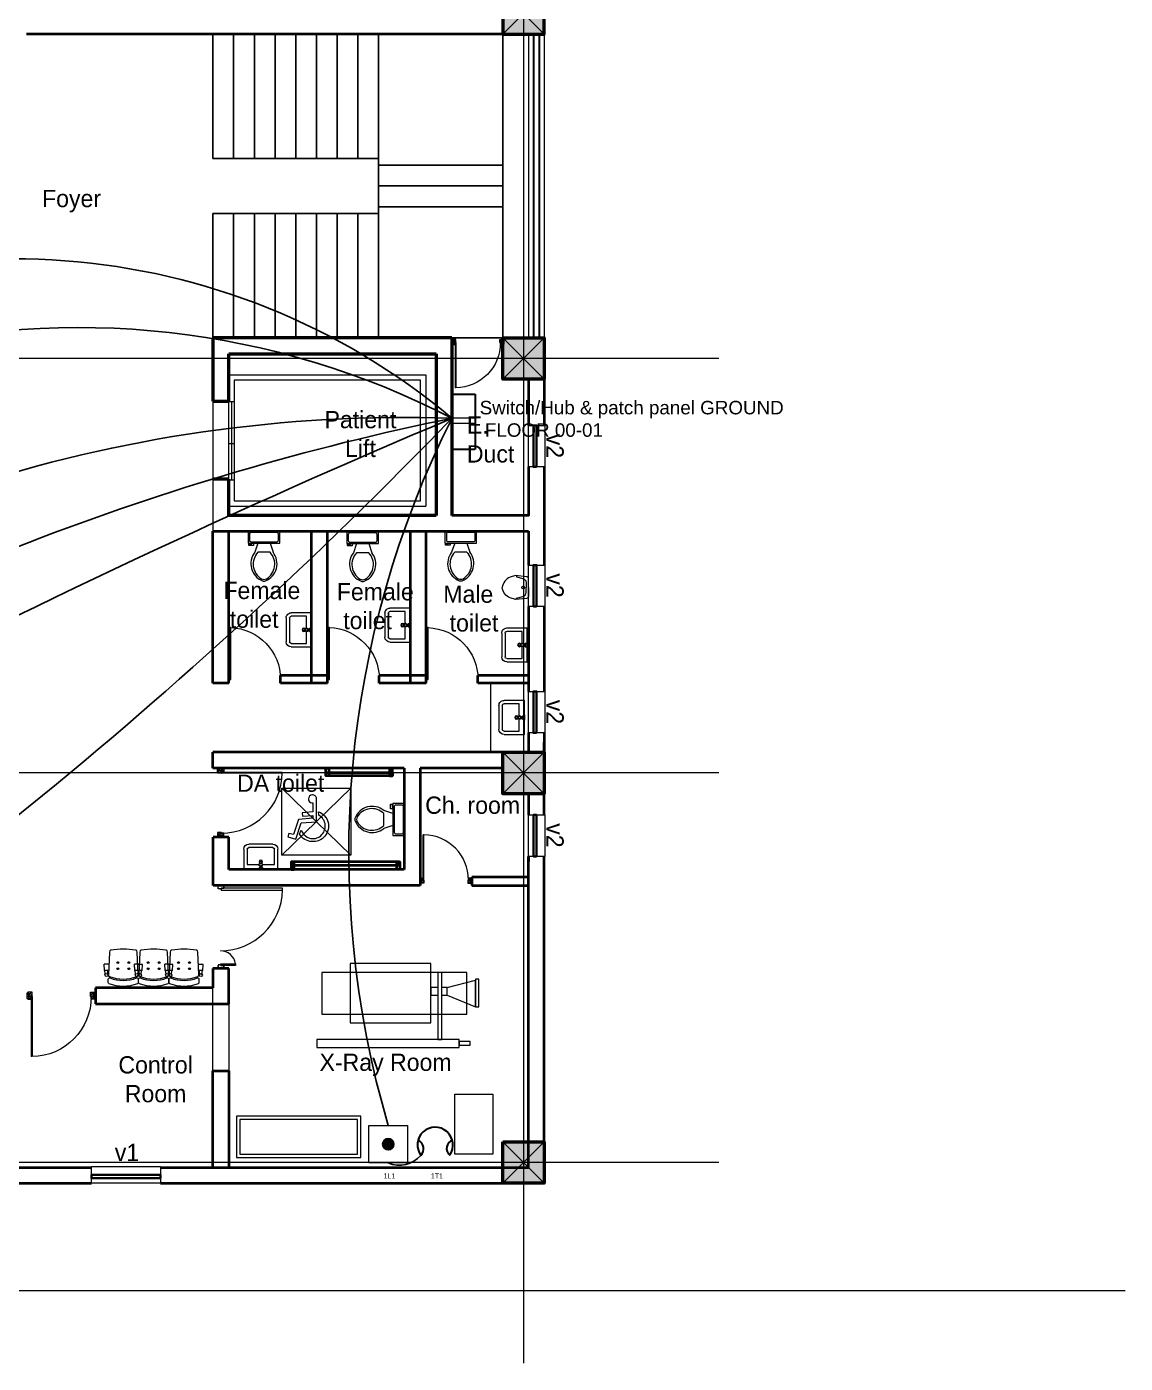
# Model space of a CAD drawing. Header units: millimetres. Extents: x 2419715 to 2617776, y 3786495 to 3864810.
# Drawn here: x 2468513 to 2484429, y 3813276 to 3832630 of the extents above; entities that cross this region are included whole.
import ezdxf

# ---------------------------------------------------------------- set-up
doc = ezdxf.new("R2010")
doc.units = ezdxf.units.MM
doc.header["$MEASUREMENT"] = 0
doc.linetypes.add('CENTER', pattern=[2, 1.25, -0.25, 0.25, -0.25])
doc.linetypes.add('DASHED', pattern=[0.75, 0.5, -0.25])
for name, color, linetype, lineweight in [('0newfurnture', 30, 'Continuous', 15), ('centreline', 52, 'CENTER', 5), ('Column-0.5', 14, 'Continuous', 50), ('door', 41, 'Continuous', 5), ('Door Opening-0.09', 253, 'Continuous', 9), ('Elect Text', 51, 'Continuous', 50), ('Furniture Hospital-0.09', 44, 'Continuous', 9), ('Hatch', 9, 'Continuous', 9), ('hidden lines', 205, 'DASHED', 5), ('LAN', 60, 'Continuous', 25), ('Sill Level', 140, 'Continuous', 20), ('stairs', 6, 'Continuous', 25), ('T-Fixture-0.09', 255, 'Continuous', 9), ('Telephone points', 53, 'Continuous', 15), ('WALL 0.2', 7, 'Continuous', 20), ('wall 0.4', 7, 'Continuous', 40), ('Wall-0.5', 7, 'Continuous', 50), ('WINDOW', 152, 'Continuous', 30), ('Windows Plan', 152, 'Continuous', 35)]:
    doc.layers.add(name, color=color, linetype=linetype, lineweight=lineweight)
doc.layers.add('LAN Switch', color=110, linetype='CENTER')
doc.layers.add('Text-0.2', color=7, linetype='Continuous')
doc.styles.add('arial.', font='arial.ttf')
doc.styles.get("Standard").update_dxf_attribs({"font": 'arial.ttf'})
doc.linetypes.add('ZIGZAG', pattern='A,0.0001,-0.2,[131,ltypeshp.shx,S=0.2,R=0,X=-0.2,Y=0],-0.4,[131,ltypeshp.shx,S=0.2,R=180,X=0.2,Y=0],-0.2', length=0.8001)

# ---------------------------------------------------------------- blocks, each defined once
blk = doc.blocks.new('xray')
at = {"layer": 'Furniture Hospital-0.09'}
for p, q in [((3484.48, 4320.41), (3484.48, 4281.62)), ((3462.81, 4300.69), (3462.81, 4316.09)), ((3479.24, 4311.87), (3462.81, 4316.09)), ((3479.24, 4307.38), (3462.81, 4300.69))]:
    blk.add_line(p, q, dxfattribs=at)
for points in [[(3551.84, 4296.37), (3467.7, 4296.37), (3467.7, 4320.41), (3551.84, 4320.41)], [(3484.48, 4281.62), (3482.27, 4281.62), (3482.27, 4320.41), (3484.48, 4320.41)], [(3535.4, 4291.26), (3488.52, 4291.26), (3488.52, 4325.81), (3535.4, 4325.81)], [(3462.81, 4300.69), (3460.82, 4300.69), (3460.82, 4316.6), (3462.81, 4316.6)], [(3554.63, 4277.02), (3472.25, 4277.02), (3472.25, 4281.62), (3554.63, 4281.62)], [(3472.25, 4278.4), (3465.9, 4278.4), (3465.9, 4280.51), (3472.25, 4280.51)], [(3474.63, 4215.25), (3474.63, 4250.01), (3452.72, 4250.01), (3452.72, 4215.25)]]:
    blk.add_lwpolyline(points, close=True, dxfattribs=at)
for points in [[(3482.27, 4307.38), (3479.24, 4307.38), (3479.24, 4311.87), (3482.27, 4311.87)], [(3484.48, 4311.87), (3488.52, 4311.87), (3488.52, 4307.38), (3484.48, 4307.38)]]:
    blk.add_lwpolyline(points, dxfattribs=at)
at = {"layer": 'Furniture Hospital-0.09', "lineweight": 5}
for points in [[(3601.25, 4213.29), (3529.13, 4213.29), (3529.13, 4237.32), (3601.25, 4237.32)], [(3599.25, 4215.29), (3531.14, 4215.29), (3531.14, 4235.32), (3599.25, 4235.32)]]:
    blk.add_lwpolyline(points, close=True, dxfattribs=at)
blk = doc.blocks.new("door 3'3")
at = {"layer": 'door'}
for p, q in [((82769.36, -31237.4), (82769.36, -31203.37)), ((82769.84, -31203.37), (82769.36, -31203.37)), ((82769.84, -31237.4), (82769.84, -31203.37))]:
    blk.add_line(p, q, dxfattribs=at)
at = {"layer": 'door', "ltscale": 80}
for points in [[(82769.84, -31239.84), (82767.36, -31239.84), (82767.36, -31239.37), (82766.88, -31239.37), (82766.88, -31236.38), (82767.36, -31236.38), (82767.36, -31235.91), (82769.36, -31235.91), (82769.36, -31237.4), (82769.84, -31237.4)], [(82802.93, -31239.84), (82805.41, -31239.84), (82805.41, -31239.37), (82805.88, -31239.37), (82805.88, -31236.38), (82805.41, -31236.38), (82805.41, -31235.91), (82803.4, -31235.91), (82803.4, -31237.4), (82802.93, -31237.4)]]:
    blk.add_lwpolyline(points, close=True, dxfattribs=at)
blk.add_arc((82769.36, -31237.4), 34.04, 0, 89.20471, dxfattribs=at)
at = {"layer": 'Hatch'}
for centre, radius, start, end in [((82767.7, -31239.85), 2.68, 36.75824, 107.53286), ((82767.27, -31240.34), 1.96, 14.76809, 101.35249), ((82768.07, -31239.12), 3.04, 64.81981, 103.53483), ((82757.2, -31236.2), 10.64, 342.68423, 1.60142), ((82764.36, -31235.92), 4.57, 311.03249, 0.21009), ((82767.3, -31236.13), 3.25, 271.0473, 321.53187), ((82805.07, -31239.85), 2.68, 72.46714, 143.24176), ((82805.47, -31236.13), 3.25, 218.46813, 268.9527), ((82804.7, -31239.12), 3.04, 76.46517, 115.18019), ((82805.49, -31240.34), 1.96, 78.64751, 165.23191), ((82808.41, -31235.92), 4.57, 179.78991, 228.96751), ((82815.57, -31236.2), 10.64, 178.39858, 197.31577)]:
    blk.add_arc(centre, radius, start, end, dxfattribs=at)
blk = doc.blocks.new('BANCAS')
at = {"layer": 'Furniture Hospital-0.09'}
for p, q in [((-0.236, -0.247), (-0.314, -0.247)), ((-0.309, -0.347), (-0.314, -0.247)), ((-0.241, -0.347), (-0.309, -0.347)), ((-0.294, -0.405), (-0.3, -0.347)), ((-0.256, -0.405), (-0.25, -0.347)), ((0.314, -0.25), (0.236, -0.25)), ((0.309, -0.35), (0.241, -0.35)), ((0.256, -0.409), (0.25, -0.35)), ((0.294, -0.409), (0.3, -0.35)), ((0.309, -0.35), (0.314, -0.25))]:
    blk.add_line(p, q, dxfattribs=at)
blk.add_lwpolyline([(0.227, -0.048, 0.346546), (0.203, -0.019, 0.095695), (-0.203, -0.019, 0.346546), (-0.227, -0.048), (-0.244, -0.417, 0.318973), (-0.225, -0.447, 0.193005), (0.225, -0.447, 0.318973), (0.244, -0.417)], format="xyb", close=True, dxfattribs=at)
blk.add_lwpolyline([(-0.245, -0.522), (-0.245, -0.489, -0.522832), (-0.218, -0.471, 0.18), (0.218, -0.471, -0.522832), (0.245, -0.489), (0.245, -0.547, -0.306573), (0.232, -0.565, -0.192782), (-0.232, -0.565, -0.306573), (-0.245, -0.547), (-0.245, -0.504)], format="xyb", dxfattribs=at)
for centre, radius in [((-0.09, -0.22), 0.015), ((0.09, -0.22), 0.015), ((-0.275, -0.422), 0.025), ((-0.09, -0.32), 0.015), ((0.09, -0.32), 0.015), ((0.275, -0.425), 0.025)]:
    blk.add_circle(centre, radius, dxfattribs=at)
blk = doc.blocks.new('A$C72AE6952')
at = {"ltscale": 20, "xscale": 800, "yscale": 800, "zscale": 800, "row_count": 1, "column_count": 3, "row_spacing": 0, "column_spacing": 440.0000000000001}
blk.add_blockref('BANCAS', (-440, 0), dxfattribs=at)
blk = doc.blocks.new("door 5'")
at = {"layer": 'door', "ltscale": 1000}
for points in [[(2177525, 4317078), (2177525, 4317062), (2177516, 4317062), (2177516, 4317020), (2177473, 4317020), (2177474, 4317105)], [(2177525, 4317062), (2177525, 4317105), (2177474, 4317105), (2177473, 4317020)], [(2177474, 4317105), (2177516, 4317105)], [(2178689, 4317076), (2178689, 4317060), (2178697, 4317060), (2178697, 4317018), (2178740, 4317018), (2178740, 4317104)], [(2178689, 4317060), (2178689, 4317104), (2178740, 4317104), (2178740, 4317018)], [(2177473, 4317020), (2177516, 4317020)], [(2178697, 4316120), (2178697, 4317060), (2178671, 4317060), (2178671, 4316120), (2178697, 4316120)], [(2178740, 4317018), (2178697, 4317018)]]:
    blk.add_lwpolyline(points, dxfattribs=at)
blk.add_lwpolyline([(2177516, 4316839), (2177516, 4317062), (2177543, 4317062), (2177543, 4316839)], close=True, dxfattribs=at)
at = {"layer": 'Door Opening-0.09', "ltscale": 1000}
for centre, radius, start, end in [((2177516, 4317062), 224, 276.6944, 2.344), ((2178697, 4317076), 957, 180.3416, 268.4244)]:
    blk.add_arc(centre, radius, start, end, dxfattribs=at)
at = {"layer": 'WINDOW', "ltscale": 5}
blk.add_line((2177474, 4317104), (2177474, 4317104), dxfattribs=at)
blk = doc.blocks.new('2ft column')
at = {"layer": 'Hatch', "ltscale": 5}
h = blk.add_hatch(color=256, dxfattribs=at)
h.dxf.hatch_style = 1
h.paths.add_polyline_path([(2207385, 4176559), (2207985, 4176559), (2207985, 4175959), (2207385, 4175959)])
at = {"layer": 'Column-0.5', "ltscale": 5}
blk.add_lwpolyline([(2207385, 4176559), (2207985, 4176559), (2207985, 4175959), (2207385, 4175959)], close=True, dxfattribs=at)
at = {"layer": 'Defpoints', "ltscale": 5}
for points in [[(2207985, 4176559), (2207385, 4175959)], [(2207985, 4175959), (2207385, 4176559)]]:
    blk.add_lwpolyline(points, dxfattribs=at)
blk = doc.blocks.new('main grid')
at = {"layer": 'centreline', "ltscale": 5}
for p, q in [((2557161, 4018930), (2557161, 3976624)), ((2559988, 3991172), (2538074, 3991172)), ((2559988, 3985172), (2538074, 3985172)), ((2559988, 3979531), (2538074, 3979531))]:
    blk.add_line(p, q, dxfattribs=at)
at = {"layer": 'Hatch', "xscale": -1}
blk.add_blockref('2ft column', (4764846, -180087), dxfattribs=at)
at = {"layer": 'Hatch'}
for p in [(349476, -185087), (349476, -191087), (349476, -196728)]:
    blk.add_blockref('2ft column', p, dxfattribs=at)
blk = doc.blocks.new('d1')
at = {"layer": 'door'}
for p, q in [((2442.75, 10745.72), (2408.32, 10745.72)), ((2442.75, 10746.15), (2408.33, 10746.15)), ((2408.33, 10746.15), (2408.33, 10745.72))]:
    blk.add_line(p, q, dxfattribs=at)
at = {"layer": 'door', "ltscale": 80}
for points in [[(2445, 10779.7), (2445, 10781.99), (2444.56, 10781.99), (2444.56, 10782.43), (2441.8, 10782.43), (2441.8, 10781.99), (2441.36, 10781.99), (2441.36, 10780.14), (2442.75, 10780.14), (2442.75, 10779.7)], [(2445, 10746.15), (2445, 10743.87), (2444.56, 10743.87), (2444.56, 10743.43), (2441.8, 10743.43), (2441.8, 10743.87), (2441.36, 10743.87), (2441.36, 10745.72), (2442.75, 10745.72), (2442.75, 10746.15)]]:
    blk.add_lwpolyline(points, close=True, dxfattribs=at)
at = {"layer": 'Door Opening-0.09', "ltscale": 80}
blk.add_arc((2442.75, 10745.72), 34.42, 90, 179.27403, dxfattribs=at)
at = {"layer": 'hidden lines'}
for centre, radius, start, end in [((2441.64, 10791.37), 9.82, 268.39858, 287.31577), ((2441.38, 10784.76), 4.22, 269.78991, 318.96751), ((2444.33, 10781.34), 2.81, 166.46517, 205.18019), ((2445.01, 10781.68), 2.48, 162.46714, 233.24176), ((2441.57, 10782.05), 3, 308.46813, 358.9527), ((2445.46, 10782.07), 1.81, 168.64751, 255.23191), ((2441.64, 10734.49), 9.82, 72.68423, 91.60142), ((2441.38, 10741.1), 4.22, 41.03249, 90.21009), ((2444.33, 10744.52), 2.81, 154.81981, 193.53483), ((2445.01, 10744.18), 2.48, 126.75824, 197.53286), ((2441.57, 10743.81), 3, 1.0473, 51.53187), ((2445.46, 10743.79), 1.81, 104.76809, 191.35249)]:
    blk.add_arc(centre, radius, start, end, dxfattribs=at)
blk = doc.blocks.new('TAP')
at = {"layer": 'Furniture Hospital-0.09', "linetype": 'Continuous'}
for p, q in [((0, 38), (0, -38)), ((5, 38), (0, 38)), ((5, 38), (5, -38)), ((30, 25), (5, 25)), ((30, 0), (5, 0)), ((30, 25), (30, -25)), ((56, 16), (30, 16)), ((51, 7), (48, 8)), ((59, 19), (57, 22)), ((73, 24), (73, 27)), ((88, 20), (89, 22)), ((97, 15), (125, 12)), ((97, 8), (100, 9)), ((5, -38), (0, -38)), ((30, -25), (5, -25)), ((56, -16), (30, -16)), ((51, -8), (48, -9)), ((60, -20), (58, -22)), ((74, -24), (74, -27)), ((88, -19), (90, -22)), ((97, -7), (100, -8)), ((97, -15), (125, -12))]:
    blk.add_line(p, q, dxfattribs=at)
for radius in [21.2, 19.7]:
    blk.add_circle((74, 0), radius, dxfattribs=at)
for centre, radius, start, end in [((74, 0), 27.2, 163.0512, 199.0512), ((74, 0), 24.2, 127.0512, 163.0512), ((74, 0), 27.2, 91.0512, 127.0512), ((74, 0), 24.2, 55.0512, 91.0512), ((74, 0), 27.2, 19.0512, 55.0512), ((74, 0), 24.2, 343.0512, 19.0512), ((95, 0), 32.6, 337.45, 22.55), ((74, 0), 24.2, 199.0512, 235.0512), ((74, 0), 27.2, 235.0512, 271.0512), ((74, 0), 24.2, 271.0512, 307.0512), ((74, 0), 27.2, 307.0512, 343.0512)]:
    blk.add_arc(centre, radius, start, end, dxfattribs=at)
blk = doc.blocks.new('bazin')
at = {"layer": '0newfurnture', "ltscale": 5}
for p, q in [((2434577, 4011590), (2435069, 4011590)), ((2434577, 4011295), (2434577, 4011590)), ((2434626, 4011295), (2434626, 4011516)), ((2434626, 4011516), (2434799, 4011516)), ((2434847, 4011516), (2435020, 4011516)), ((2435020, 4011516), (2435020, 4011295)), ((2435069, 4011590), (2435069, 4011295)), ((2434996, 4011270), (2434651, 4011270)), ((2434996, 4011221), (2434651, 4011221))]:
    blk.add_line(p, q, dxfattribs=at)
blk.add_circle((2434823, 4011477), 25.6, dxfattribs=at)
for centre, radius, start, end in [((2434651, 4011295), 73.8, 180, 270), ((2434651, 4011295), 24.6, 180, 270), ((2434996, 4011295), 73.8, 270, 0), ((2434996, 4011295), 24.6, 270, 0)]:
    blk.add_arc(centre, radius, start, end, dxfattribs=at)
at = {"layer": '0newfurnture', "ltscale": 5, "xscale": 0.9842520018725999, "yscale": 0.9842520018725999, "zscale": 0.9842520018725999, "rotation": 270}
blk.add_blockref('TAP', (2434823, 4011590), dxfattribs=at)
blk = doc.blocks.new('Toilet - top')
at = {"layer": 'Furniture Hospital-0.09'}
for p, q in [((-10, -8.5), (-8, -8.5)), ((-10, -9.5), (-10, -8.5)), ((-8, -8.5), (-8, -8)), ((-7, -8), (-7, -9.5)), ((-4, -8), (-6, -14)), ((4, -8), (6, -14)), ((9.5, -6), (9.5, -2)), ((-7, -9.5), (-10, -9.5)), ((4, -14), (-4, -14))]:
    blk.add_line(p, q, dxfattribs=at)
blk.add_lwpolyline([(10.5, -8), (10.5, 0), (-10.5, 0), (-10.5, -8)], close=True, dxfattribs=at)
for points in [[(-9.5, -2), (-9.5, -6)], [(8.5, -1), (-8.5, -1)], [(-8.5, -7), (8.5, -7)]]:
    blk.add_lwpolyline(points, dxfattribs=at)
for centre, radius, start, end in [((-8.62, -1.88), 0.884, 81.8699, 188.1301), ((-8.62, -6.12), 0.884, 171.8699, 278.1301), ((8.62, -1.88), 0.884, 351.8699, 98.1301), ((8.62, -6.12), 0.884, 261.8699, 8.1301), ((3.52, -21.58), 12.17, 141.46911, 247.97143), ((4.2, -21.82), 11.33, 136.36773, 238.94682), ((-3.52, -21.58), 12.17, 292.02843, 38.53071), ((-4.2, -21.82), 11.33, 301.05301, 43.63209), ((0, -27.88), 4, 245.73182, 294.26817), ((0, -29), 4, 254.86053, 285.13947)]:
    blk.add_arc(centre, radius, start, end, dxfattribs=at)
blk = doc.blocks.new('26 door')
at = {"layer": 'door'}
blk.add_line((42654.7, -717.83), (42654.7, -716.68), dxfattribs=at)
at = {"layer": 'door', "ltscale": 5}
blk.add_lwpolyline([(42654.7, -716.68), (42684.73, -716.68), (42684.73, -717.83), (42654.7, -717.83)], dxfattribs=at)
at = {"layer": 'Door Opening-0.09'}
blk.add_arc((42654.79, -717.79), 29.96, 2.13581, 90.17937, dxfattribs=at)
blk = doc.blocks.new('TIA UR Plan-flat-1')
at = {"layer": 'Furniture Hospital-0.09'}
for points in [[(-186, 175), (-265, 150, 0.270578), (-380, 0, 0.556713)], [(-186, -175), (-265, -150, -0.270578), (-380, 0, -0.556713)], [(0, 0), (0, 132, 0.414214), (-25, 157), (-186, 175)], [(0, 0), (0, -132, -0.414214), (-25, -157), (-186, -175)], [(-174, 175), (-174, 154), (-81, 130, -0.321575), (-32, 71), (-32, 0)], [(-174, -175), (-174, -154), (-81, -130, 0.321575), (-32, -71), (-32, 0)]]:
    blk.add_lwpolyline(points, format="xyb", dxfattribs=at)
blk.add_circle((-75, 0), 20, dxfattribs=at)
blk = doc.blocks.new('Wheel Chair')
at = {"layer": 'T-Fixture-0.09'}
blk.add_lwpolyline([(-130, -183, -0.239978), (-223, 0, -0.243341), (-129, 182), (-128, 182, -0.241316), (75, 211), (76, 211, -0.238142), (218, 65), (184, 14), (173, 51, 0.192657), (94, 153), (94, 154, 0.25323), (-74, 162), (-74, 161, 0.245902), (-174, 27), (-175, 27, 0.247474), (-120, -132), (-128, -181)], format="xyb", dxfattribs=at)
blk.add_lwpolyline([(305, 47), (366, 13), (392, 59), (290, 117), (158, -89), (-63, -51), (-146, -374, 0.423515), (-104, -442), (-103, -442, 0.413314), (-35, -399), (-32, -388, 0.409265), (-67, -332), (-80, -330), (-48, -201), (105, -227), (113, -178), (-33, -153), (-23, -112), (182, -146)], format="xyb", close=True, dxfattribs=at)
blk = doc.blocks.new('v2')
at = {"layer": 'Sill Level'}
blk.add_lwpolyline([(2448277, 3818910), (2448877, 3818910), (2448877, 3818670), (2448277, 3818670)], close=True, dxfattribs=at)
at = {"layer": 'Windows Plan'}
blk.add_lwpolyline([(2448877, 3818790), (2448277, 3818790), (2448277, 3818743), (2448877, 3818743)], close=True, dxfattribs=at)
at = {"layer": 'Text-0.2', "ltscale": 5, "insert": (2448397, 3818932), "char_height": 250, "attachment_point": 7, "rotation": 0.0008, "style": 'arial.'}
blk.add_mtext('{\\fStylus BT|b0|i0|c0|p34;v2}', dxfattribs=at)
blk = doc.blocks.new('v1')
at = {"layer": 'Sill Level'}
blk.add_lwpolyline([(2446591, 3818940), (2447591, 3818940), (2447591, 3818700), (2446591, 3818700)], close=True, dxfattribs=at)
at = {"layer": 'Windows Plan'}
blk.add_lwpolyline([(2447591, 3818820), (2446591, 3818820), (2446591, 3818772), (2447591, 3818772)], close=True, dxfattribs=at)
at = {"layer": 'Text-0.2', "ltscale": 5, "insert": (2446930, 3819021), "char_height": 250, "attachment_point": 7, "rotation": 0.0008, "style": 'arial.'}
blk.add_mtext('{\\fStylus BT|b0|i0|c0|p34;v1}', dxfattribs=at)
blk = doc.blocks.new('SWITCH')
at = {"layer": 'LAN Switch', "lineweight": 5}
for p, q in [((-288569, 3980926), (-288569, 3981405)), ((-288460, 3980925), (-288460, 3981404))]:
    blk.add_line(p, q, dxfattribs=at)
at = {"layer": 'LAN Switch', "lineweight": 30}
blk.add_lwpolyline([(-289109, 3980926), (-289109, 3981405), (-287961, 3981405), (-287961, 3980926)], close=True, dxfattribs=at)
blk = doc.blocks.new('tel')
at = {"layer": 'Telephone points', "lineweight": 30}
for centre, radius, start, end in [((904092, -135999), 143, 145.3092, 35.8587), ((903930, -135971), 70.1, 289.0836, 50.6504), ((904263, -135969), 78, 135.7922, 242.2322)]:
    blk.add_arc(centre, radius, start, end, dxfattribs=at)
blk = doc.blocks.new('lan')
at = {"layer": 'LAN', "ltscale": 3}
blk.add_hatch(color=256, dxfattribs=at).paths.add_polyline_path([(904043, -140861, 1), (904135, -140861, 1)])
at = {"layer": 'LAN', "lineweight": 20, "ltscale": 3}
blk.add_lwpolyline([(903933, -140711), (904245, -140711), (904245, -141012), (903933, -141012)], close=True, dxfattribs=at)
at = {"layer": 'LAN', "ltscale": 3}
blk.add_circle((904089, -140861), 45.6, dxfattribs=at)

msp = doc.modelspace()

# ---------------------------------------------------------------- linework, layer by layer
at = {"layer": '0newfurnture'}
msp.add_lwpolyline([(2475781, 3822405), (2475781, 3822124), (2475238, 3822124), (2475238, 3823124), (2475781, 3823124), (2475781, 3823005)], dxfattribs=at)
at = {"layer": 'centreline', "ltscale": 5}
msp.add_line((2484429, 3814324), (2456625, 3814324), dxfattribs=at)
at = {"layer": 'Door Opening-0.09'}
for points in [[(2473210, 3821605), (2472210, 3820633)], [(2472210, 3821605), (2473210, 3820633)]]:
    msp.add_lwpolyline(points, dxfattribs=at)
msp.add_lwpolyline([(2472210, 3821605), (2473210, 3821605), (2473210, 3820633), (2472210, 3820633)], close=True, dxfattribs=at)
at = {"layer": 'Furniture Hospital-0.09', "ltscale": 5}
for p, q in [((2471441, 3827588), (2471441, 3827204)), ((2471518, 3827511), (2471518, 3827204)), ((2474217, 3827511), (2471518, 3827511)), ((2474217, 3825764), (2474217, 3827511)), ((2471441, 3827204), (2471518, 3827204)), ((2471479, 3827204), (2471479, 3826071)), ((2471479, 3826591), (2471441, 3826591)), ((2471518, 3826591), (2471479, 3826591)), ((2471441, 3826071), (2471441, 3825688)), ((2471441, 3826071), (2471518, 3826071)), ((2471518, 3826071), (2471518, 3825764)), ((2471518, 3825764), (2474217, 3825764)), ((2471441, 3825688), (2474294, 3825688))]:
    msp.add_line(p, q, dxfattribs=at)
for points in [[(2471441, 3827588), (2474294, 3827588), (2474294, 3825688)], [(2471441, 3826071), (2471441, 3827204)], [(2471518, 3827204), (2471518, 3826071)]]:
    msp.add_lwpolyline(points, dxfattribs=at)
at = {"layer": 'LAN', "ltscale": 5}
for centre, radius, start, end in [((2468321, 3819377), 9893, 50.0453, 121.3401), ((2469279, 3816540), 11734, 62.6265, 104.6613), ((2473991, 3806464), 20508, 88.0902, 128.3345), ((2425082, 3874844), 68936, 302.15728, 316.00431), ((2482326, 3789505), 38229, 101.546, 120.7231), ((2522486, 3713295), 123311, 112.81303, 117.50097), ((2487139, 3820674), 13960, 153.2331, 196.4528), ((2473915, 3816546), 403, 245.9295, 319.7694)]:
    msp.add_arc(centre, radius, start, end, dxfattribs=at)
at = {"layer": 'stairs', "ltscale": 5}
for points in [[(2473611, 3830724), (2471211, 3830724), (2471211, 3832524)], [(2471511, 3830724), (2471511, 3832524)], [(2471811, 3830724), (2471811, 3832524)], [(2472111, 3830724), (2472111, 3832524)], [(2472411, 3830724), (2472411, 3832524)], [(2472711, 3830724), (2472711, 3832524)], [(2473011, 3830724), (2473011, 3832524)], [(2473311, 3830724), (2473311, 3832524)], [(2473611, 3832524), (2473611, 3828124)], [(2475411, 3832524), (2475411, 3828124), (2474671, 3828124)], [(2473611, 3830624), (2475411, 3830624)], [(2473611, 3830324), (2475411, 3830324)], [(2473611, 3830024), (2475411, 3830024)], [(2471211, 3828124), (2471211, 3829924), (2473611, 3829924)], [(2471511, 3828124), (2471511, 3829924)], [(2471811, 3828124), (2471811, 3829924)], [(2472111, 3828124), (2472111, 3829924)], [(2472411, 3828124), (2472411, 3829924)], [(2472711, 3828124), (2472711, 3829924)], [(2473011, 3828124), (2473011, 3829924)], [(2473311, 3828124), (2473311, 3829924)]]:
    msp.add_lwpolyline(points, dxfattribs=at)
at = {"layer": 'WALL 0.2', "ltscale": 5}
for p, q in [((2471211, 3827209), (2471211, 3825324)), ((2471441, 3826076), (2471441, 3827209))]:
    msp.add_line(p, q, dxfattribs=at)
for points in [[(2475781, 3832524), (2475781, 3828124)], [(2476011, 3832524), (2476011, 3828124)]]:
    msp.add_lwpolyline(points, dxfattribs=at)
at = {"layer": 'wall 0.4', "ltscale": 5}
for p, q in [((2471211, 3825324), (2475781, 3825324)), ((2471211, 3823123), (2471211, 3825324)), ((2471441, 3823123), (2471441, 3825324)), ((2472641, 3823123), (2472641, 3825324)), ((2472871, 3823123), (2472871, 3825324)), ((2474071, 3823123), (2474071, 3825324)), ((2474301, 3823123), (2474301, 3825324)), ((2475781, 3825324), (2475781, 3824835)), ((2475781, 3824495), (2475781, 3824495)), ((2475781, 3824235), (2475781, 3823005)), ((2472191, 3823123), (2472191, 3823233)), ((2472871, 3823233), (2472191, 3823233)), ((2473621, 3823123), (2473621, 3823234)), ((2474301, 3823234), (2473621, 3823234)), ((2475781, 3823234), (2475051, 3823234)), ((2475051, 3823123), (2475051, 3823234)), ((2471441, 3823123), (2471211, 3823123)), ((2472871, 3823123), (2472191, 3823123)), ((2474301, 3823124), (2473621, 3823124)), ((2475781, 3823124), (2475051, 3823124)), ((2475781, 3822405), (2475781, 3822124)), ((2473981, 3822124), (2471211, 3822123)), ((2471211, 3821893), (2471211, 3822123)), ((2475411, 3822124), (2473981, 3822124)), ((2473981, 3821894), (2471211, 3821893)), ((2473981, 3821894), (2473981, 3820424)), ((2475411, 3821894), (2474211, 3821894)), ((2474211, 3821894), (2474211, 3820194)), ((2475781, 3821524), (2475781, 3821216)), ((2471212, 3820194), (2471212, 3820893)), ((2471441, 3820893), (2471212, 3820893)), ((2471441, 3820424), (2471441, 3820893)), ((2475781, 3820616), (2475781, 3820544)), ((2473981, 3820424), (2471441, 3820424)), ((2475781, 3820314), (2474961, 3820314)), ((2474961, 3820314), (2474961, 3820194)), ((2474211, 3820194), (2471212, 3820194)), ((2474961, 3820194), (2475781, 3820194)), ((2471211, 3818994), (2471211, 3818713)), ((2471441, 3818994), (2471211, 3818994)), ((2471441, 3818483), (2471441, 3818994)), ((2471211, 3818713), (2469511, 3818713)), ((2469511, 3818713), (2469511, 3818483)), ((2469511, 3818483), (2471441, 3818483)), ((2471211, 3816113), (2471211, 3817513)), ((2471211, 3817513), (2471441, 3817513))]:
    msp.add_line(p, q, dxfattribs=at)
for points in [[(2475411, 3832524), (2468511, 3832524)], [(2475781, 3827524), (2475781, 3826857)], [(2476011, 3827524), (2476011, 3826857)], [(2475781, 3826257), (2475781, 3825554), (2474674, 3825554)], [(2476011, 3826257), (2476011, 3824835)], [(2476011, 3824235), (2476011, 3823005)], [(2476011, 3822405), (2476011, 3822124)], [(2476011, 3821216), (2476011, 3822271)], [(2470450, 3815883), (2476011, 3815883), (2476011, 3820616)], [(2470450, 3816113), (2475781, 3816113), (2475781, 3820616)], [(2471441, 3817513), (2471441, 3816113)], [(2467135, 3816113), (2469450, 3816113)], [(2467135, 3815883), (2469450, 3815883)]]:
    msp.add_lwpolyline(points, dxfattribs=at)
for points in [[(2472889, 3821780), (2472845, 3821780), (2472845, 3821894), (2472889, 3821894)], [(2473770, 3821780), (2473814, 3821780), (2473814, 3821894), (2473770, 3821894)], [(2472848, 3821829), (2473811, 3821829), (2473811, 3821780), (2472848, 3821780)], [(2472346, 3820489), (2473914, 3820489), (2473914, 3820539), (2472346, 3820539)], [(2472390, 3820539), (2472346, 3820539), (2472346, 3820424), (2472390, 3820424)], [(2473873, 3820539), (2473917, 3820539), (2473917, 3820424), (2473873, 3820424)]]:
    msp.add_lwpolyline(points, close=True, dxfattribs=at)
at = {"layer": 'Wall-0.5', "ltscale": 5}
for p, q in [((2474674, 3828124), (2471211, 3828124)), ((2471211, 3828124), (2471211, 3827209)), ((2474674, 3828124), (2474674, 3825554)), ((2475411, 3828124), (2475411, 3828124)), ((2471441, 3827209), (2471441, 3827894)), ((2471441, 3827894), (2474444, 3827894)), ((2474444, 3827894), (2474444, 3825554)), ((2471211, 3827209), (2471441, 3827209)), ((2471441, 3826076), (2471211, 3826076)), ((2471441, 3825554), (2471441, 3826076)), ((2474444, 3825554), (2471441, 3825554))]:
    msp.add_line(p, q, dxfattribs=at)
at = {"layer": 'WINDOW', "linetype": 'ZIGZAG', "lineweight": 20, "ltscale": 0.5}
for p, q in [((2471211, 3817513), (2471211, 3818713)), ((2471441, 3818713), (2471441, 3817513))]:
    msp.add_line(p, q, dxfattribs=at)
at = {"layer": 'WINDOW', "ltscale": 5}
for points in [[(2475856, 3832524), (2475856, 3828124)], [(2475936, 3832524), (2475936, 3828124)]]:
    msp.add_lwpolyline(points, dxfattribs=at)

# ---------------------------------------------------------------- block references
at = {"layer": '0newfurnture', "ltscale": 5}
msp.add_blockref('main grid', (-81450, -163348), dxfattribs=at)
at = {"layer": '0newfurnture', "xscale": -1}
for p, rotation in [((-1537519, 1389141), 270), ((-1538949, 1389073), 270), ((-1535826, 1388854), 270), ((-1535867, 1387805), 270), ((37081, 7832014), 180)]:
    msp.add_blockref('bazin', p, dxfattribs=dict(at, rotation=rotation))
at = {"layer": 'door'}
for name, p, xscale, yscale, zscale, rotation in [('26 door', (2489386, 2756811), -25, 25, 25, 270), ('26 door', (2490816, 2756812), -25, 25, 25, 270), ('26 door', (2492246, 2756810), -25, 25, 25, 270), ("door 5'", (6561059, 1755824), 0.9473750180788149, 0.9473750180788149, 0.9473750180788149, 89.9959866754369)]:
    msp.add_blockref(name, p, dxfattribs=dict(at, xscale=xscale, yscale=yscale, zscale=zscale, rotation=rotation))
at = {"layer": 'Door Opening-0.09'}
for p, xscale, yscale, zscale, rotation in [((882586, 3228423), -19.23084603733906, 19.23084603733906, 19.23084603733906, 179.9608081480045), ((353361, 3020297), -25.55555555555556, 25.55555555555556, 25.55555555555556, 180)]:
    msp.add_blockref("door 3'3", p, dxfattribs=dict(at, xscale=xscale, yscale=yscale, zscale=zscale, rotation=rotation))
at = {"layer": 'Door Opening-0.09', "xscale": 19.23076923074791, "yscale": 19.23076923074791, "zscale": 19.23076923074791}
msp.add_blockref("door 3'3", (882540, 4420993), dxfattribs=at)
at = {"layer": 'Furniture Hospital-0.09'}
for name, p, xscale, yscale, zscale in [('Toilet - top', (2471950, 3825326), 21.93575057202424, 21.93575057202424, 21.93575057202424), ('Toilet - top', (2473380, 3825321), 21.93575057202424, 21.93575057202424, 21.93575057202424), ('Toilet - top', (2474801, 3825329), 21.93575057202424, 21.93575057202424, 21.93575057202424), ('A$C72AE6952', (2470399, 3819273), 1.107692350907673, 1.107692350907673, 1.107692306891935), ('xray', (2561583, 3710922), -25, 25, 25)]:
    msp.add_blockref(name, p, dxfattribs=dict(at, xscale=xscale, yscale=yscale, zscale=zscale))
at = {"layer": 'Furniture Hospital-0.09', "rotation": 359.9999993660119}
msp.add_blockref('TIA UR Plan-flat-1', (2475781, 3824509), dxfattribs=at)
at = {"layer": 'Furniture Hospital-0.09', "xscale": 21.93575057202424, "yscale": 21.93575057202424, "zscale": 21.93575057202424, "rotation": 270}
msp.add_blockref('Toilet - top', (2473992, 3821151), dxfattribs=at)
at = {"layer": 'LAN', "linetype": 'Continuous', "xscale": 1.797462406102568, "yscale": 1.797462406102568, "zscale": 1.797462406102568, "rotation": 180.0000108807301}
msp.add_blockref('lan', (4098817, 3563256), dxfattribs=at)
at = {"layer": 'LAN Switch', "xscale": 0.7, "yscale": 0.7, "zscale": 0.7, "rotation": 90.00000000000524}
msp.add_blockref('SWITCH', (5261657, 4028883), dxfattribs=at)
at = {"layer": 'T-Fixture-0.09', "rotation": 194.4181928326748}
msp.add_blockref('Wheel Chair', (2472662, 3821053), dxfattribs=at)
at = {"layer": 'Telephone points', "linetype": 'Continuous', "xscale": 1.797462406102568, "yscale": 1.797462406102568, "zscale": 1.797462406102568, "rotation": 180.0000108807301}
msp.add_blockref('tel', (4099502, 3571984), dxfattribs=at)
at = {"layer": 'wall 0.4', "rotation": 270}
for p in [(-1342889, 6275133), (-1342889, 6273112), (-1342889, 6271281), (-1342889, 6269493)]:
    msp.add_blockref('v2', p, dxfattribs=at)
at = {"layer": 'wall 0.4', "ltscale": 5, "xscale": 25.64102998076803, "yscale": 25.64102998076803, "zscale": 25.64102998076803, "rotation": 180.033335114651}
msp.add_blockref('d1', (2533807, 4097402), dxfattribs=at)
at = {"layer": 'wall 0.4'}
msp.add_blockref('v1', (22859, -2817), dxfattribs=at)

# ---------------------------------------------------------------- texts
at = {"layer": 'Elect Text', "ltscale": 3}
for s, p in [('1L1', (2473682, 3815953)), ('1T1', (2474367, 3815953))]:
    msp.add_text(s, height=73.3, rotation=0, dxfattribs=at).set_placement(p)
at = {"layer": 'Elect Text', "insert": (2475075, 3827212), "char_height": 195.01, "attachment_point": 1}
msp.add_mtext('Switch/Hub & patch panel GROUND\\P FLOOR 00-01', dxfattribs=at)
at = {"layer": 'Text-0.2', "ltscale": 5, "char_height": 250, "attachment_point": 7, "rotation": 0.0008, "style": 'arial.'}
for s, insert in [('{\\fStylus BT|b0|i0|c0|p34;Foyer}', (2468735, 3829942)), ('\\pxqc;{\\fStylus BT|b0|i0|c0|p34;Patient\\PLift}', (2472828, 3826396)), ('{\\fStylus BT|b0|i0|c0|p34;E.\\PDuct}', (2474890, 3826316)), ('{\\fStylus BT|b0|i0|c0|p34;Female\\P toilet}', (2471362, 3823922)), ('{\\fStylus BT|b0|i0|c0|p34;Female\\P toilet}', (2473006, 3823903)), ('{\\fStylus BT|b0|i0|c0|p34;Male\\P toilet}', (2474548, 3823868)), ('{\\fStylus BT|b0|i0|c0|p34;DA toilet}', (2471561, 3821548)), ('{\\fStylus BT|b0|i0|c0|p34;Ch. room}', (2474286, 3821229)), ('\\pxqc;{\\fStylus BT|b0|i0|c0|p34;Control\\PRoom}', (2469841, 3817052)), ('\\pxqc;{\\fStylus BT|b0|i0|c0|p34;X-Ray Room}', (2472755, 3817434))]:
    msp.add_mtext(s, dxfattribs=dict(at, insert=insert))

doc.saveas('drawing.dxf')
